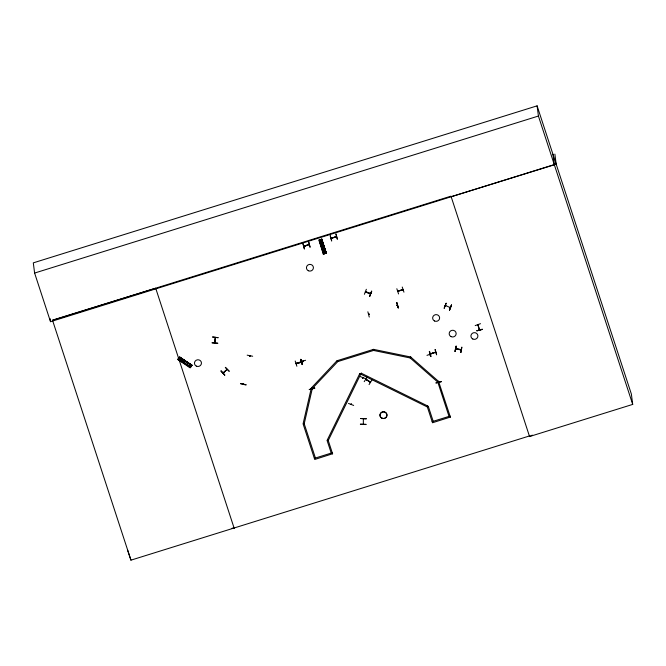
<?xml version="1.0" encoding="UTF-8"?>
<svg xmlns="http://www.w3.org/2000/svg" width="666" height="666" viewBox="0 0 666 666"><rect width="100%" height="100%" fill="white"/><g stroke="black" fill="none" stroke-linecap="round" stroke-linejoin="round"><path stroke-width="1" d="M217.749 343.14L212.138 342.615M243.273 384.041L243.298 383.458M249.991 355.611L249.875 356.343L249.8 355.569M360.381 424.35L366.009 424.542M363.353 423.901L363.345 418.589M366.275 418.839L360.647 418.531L366.275 418.756M212.121 342.982L217.732 343.365M212.645 337.013L218.232 337.704L212.645 336.996M215.068 342.649L215.301 337.396L214.785 342.632M214.835 342.399L215.459 337.995M246.087 384.732L240.601 383.466M303.013 360.98L302.997 361.755L302.839 361.097M477.897 325.133L477.797 324.808M246.029 384.973L240.551 383.799M304.029 246.47L304.495 246.187M309.282 244.805L308.691 244.763M331.56 237.92L331.71 238.087M336.463 236.447L336.538 236.78M348.493 403.438L353.663 405.436M397.76 291.042L397.793 291.483L398.21 290.959C411.48 287.046 394.605 292.174 398.16 291.1M435.805 352.381L435.606 352.006M454.895 351.423L456.035 346.095L455.203 351.481M455.178 351.398L456.235 346.137M460.805 349.625L460.789 349.45M460.722 352.497L461.838 347.094L461.022 352.547M368.698 314.31L369.347 314.335L369.147 313.961M397.427 305.203L396.853 305.536L397.502 305.528M351.248 403.871L351.232 404.478L351.232 403.921M362.845 377.489L362.629 378.08M315.426 458.017L304.212 423.784L303.147 423.559L311.297 388.103M332.609 453.762L314.727 459.473L303.163 424.109L304.212 423.784L312.362 388.32M311.313 388.228L312.379 388.445L337.762 361.605L373.559 350.449L373.776 349.292M449.017 416.383L437.795 382.151L410.173 357.967L410.398 356.81M247.178 355.161L252.672 356.235M249.825 355.719L249.692 356.252L250.016 355.835M243.49 384.074L243.581 383.608M364.385 294.297L366.35 289.277M365.909 292.133L370.138 293.714L370.238 293.281M369.663 296.278L371.678 291.125L369.68 296.212M369.738 296.295L371.678 291.2M444.197 308.275L446.195 303.113L444.172 308.183M450.274 307.575L445.346 305.486M445.179 305.869L445.804 305.752M445.712 305.619L445.721 305.794M451.465 305.003L449.45 310.165L451.531 305.103M451.49 305.02L449.517 310.181M304.404 246.353L308.699 244.572M402.514 289.768L403.096 289.635M403.047 289.827L397.852 291.3M223.118 373.102L223.468 372.652M296.603 363.611L300.915 362.279M301.248 361.771L301.432 361.971M397.319 305.336L396.953 305.469M360.373 376.623L365.559 378.654M362.845 378.255L363.028 377.788M363.012 377.764L362.595 378.088M361.263 373.077L328.621 439.735L327.63 439.285L359.765 373.576M191.958 365.418L190.21 367.873L177.764 359.523L179.654 356.959L192.091 365.326L179.395 357.309L192.099 365.309M178.33 358.758L190.759 367.132L178.197 358.857M179.329 357.409L191.758 365.784L179.204 357.509M221.062 371.079L224.792 375.116L221.095 370.97M359.782 373.701L427.281 406.959L427.772 405.894M190.468 367.524L177.98 359.24M179.645 356.976L191.95 365.476M364.202 381.676L367.216 377.014M369.946 381.884L365.817 379.312M369.971 382.059L370.463 381.901M479.262 329.479L479.637 329.645M180.777 357.917L179.146 360.098M180.003 360.714L181.618 358.433M181.26 361.563L182.884 359.332M184.007 360.081L182.384 362.254M185.273 360.93L183.641 363.103M189.069 366.791L190.692 364.568M222.927 372.977L227.131 369.43M223.41 372.86L227.106 369.414L223.052 373.118M312.379 388.445L311.571 387.737L336.938 360.772M373.21 349.317L373.559 350.449L410.173 357.967L410.897 357.059M437.778 382.018L438.536 381.368L410.914 357.184M224.758 375.058L221.062 371.004M429.57 354.57L429.928 354.986M336.505 236.846L331.094 238.12M225.341 367.382L229.279 371.328L225.366 367.366M370.704 293.623L365.559 291.6M449.908 307.326L450.424 307.492M323.301 254.071L318.856 240.068L321.761 239.152L326.365 253.163L323.268 254.079M323.851 253.904L319.38 239.918L319.805 239.785L324.2 253.804L319.797 239.793M321.07 239.427L325.849 253.321L325.433 253.438L321.095 239.419M326.34 253.18L321.553 239.277L321.961 239.161M324.209 253.796L323.468 253.954M365.384 291.941L370.496 293.664M369.247 314.369L368.773 314.077M301.348 362.179L296.095 363.778L296.095 363.336M127.464 549.75L130.952 560.156L529.37 435.98L529.562 436.546L532.3 435.114M302.963 243.823L304.429 249.059L303.038 243.806M330.228 235.797L331.685 241.034L330.261 235.772M396.836 288.719L398.559 293.947M429.279 351.44L430.96 356.61L429.57 351.357M367.865 311.805L369.264 317.066M295.196 361.005L296.87 366.25M323.476 253.979L319.239 239.968M321.237 239.31L325.791 253.338L321.437 239.319M326.14 253.197L321.761 239.152L326.19 253.18M365.659 379.337L370.313 382.134M529.487 436.563L632.7 404.404L631.376 394.089L537.104 105.844L33.3 262.862L34.607 273.06L50.508 321.686L554.295 164.585L552.98 154.279M34.607 273.06L538.411 116.042L537.104 105.844M308.699 242.033L310.09 247.286L308.708 242.041M335.972 234.016L337.354 239.269L335.964 234.016M303.887 246.129L309.199 244.472M331.76 238.162L335.93 236.855M402.231 287.029L403.946 292.174M336.954 360.897L337.762 361.605L337.437 360.606L373.226 349.45M435.015 349.65L436.621 354.836L435.239 349.592M431.027 353.738L435.198 352.431M437.795 382.151L438.827 381.693M450.391 417.058L432.509 422.76L427.339 406.943L428.363 406.493M331.235 453.088L327.006 440.234L328.038 439.776M52.481 320.146L155.686 288.195L234.274 528.571M451.157 196.728L556.177 164.219L554.878 154.104M396.944 302.764L398.301 308.025L396.953 302.772M305.611 360.281L300.224 361.863M300.841 362.196L296.603 363.286M302.247 364.61L300.899 359.349L302.239 364.527M480.494 323.684L475.199 325.599M477.963 325.333L477.963 324.608M479.445 329.345L479.445 329.978L477.813 324.866M482.317 329.395L476.848 330.769L482.317 329.412M482.251 329.187L476.864 330.802M314.735 388.203L309.265 389.577L314.743 388.22M309.274 389.593L314.635 387.853M432.267 353.455L426.973 355.369M438.578 381.435L438.553 381.968M435.98 382.875L441.466 381.61L436.005 382.992M320.662 245.013L323.343 244.156M321.104 246.437L323.801 245.629M323.018 252.539L325.716 251.723M396.686 302.83L398.293 307.942M300.599 359.357L302.322 364.577M300.874 359.349L302.539 364.51M232.059 528.238L234.091 528.013M331.218 238.478L331.193 238.037M303.954 246.503L303.929 246.062M301.265 361.913L295.995 363.428M296.561 363.411L296.47 363.228M456.235 349.034L456.268 348.618M461.122 349.783L461.172 349.517M360.398 424.1L366.017 424.292M461.13 349.966L455.744 348.909M370.512 293.814L370.596 293.415M456.343 348.917L460.631 349.708M477.98 324.75L479.612 329.861M429.92 355.036L429.845 354.603M303.03 361.13L303.213 361.43M311.871 388.153L312.054 388.453M373.793 349.417L410.414 356.934M361.28 373.21L427.788 406.027M371.994 379.928L369.072 384.573M370.496 382.101L365.767 379.179M365.401 291.991L365.434 291.616M311.805 388.686L311.663 388.336M538.411 116.042L632.7 404.404M529.562 436.546L450.974 196.162L52.547 320.338L130.952 560.156M450.407 417.182L438.519 381.235M398.268 290.984L398.135 290.925M428.38 406.618L433.208 421.303M331.227 238.436L336.338 236.43M303.962 246.462L309.074 244.455M328.055 439.91L332.625 453.896M319.588 239.793L324.026 253.821M461.28 349.592L455.885 348.543M445.213 305.503L445.254 305.919M450.058 416.059L432.159 421.636M435.231 352.123L435.214 352.539M438.511 381.926L438.811 382.068M430.461 353.613L430.419 353.679M402.905 289.435L403.022 289.868M402.539 289.552L402.647 289.985M365.925 291.733L365.825 291.991M335.964 236.547L335.947 236.963M322.943 242.89L320.254 243.698M322.494 241.467L319.805 242.282M322.202 240.518L319.505 241.333M332.284 452.763L314.385 458.341M50.108 318.623L50.508 321.686M430.452 353.804L435.755 352.172L430.444 353.829M434.515 320.979A3.497 3.363 -7.3 0 0 439.627 317.807A3.497 3.363 -7.3 0 0 434.257 315.16A3.497 3.363 -7.3 0 0 434.515 320.979M196.345 366.125A3.497 3.363 -7.3 0 0 201.457 362.945A3.497 3.363 -7.3 0 0 196.087 360.298A3.497 3.363 -7.3 0 0 196.345 366.125M381.843 418.198A3.497 3.363 -7.3 0 0 386.954 415.018A3.497 3.363 -7.3 0 0 381.593 412.371A3.497 3.363 -7.3 0 0 381.843 418.198M381.843 418.131A3.497 3.363 -7.3 0 0 386.946 414.96A3.497 3.363 -7.3 0 0 381.585 412.312A3.497 3.363 -7.3 0 0 381.843 418.131M308.308 270.737A3.497 3.363 -7.3 0 0 313.42 267.565A3.497 3.363 -7.3 0 0 308.05 264.918A3.497 3.363 -7.3 0 0 308.308 270.737M451.048 336.621A3.497 3.363 -7.3 0 0 456.16 333.45A3.497 3.363 -7.3 0 0 450.79 330.802A3.497 3.363 -7.3 0 0 451.048 336.621M472.793 339.011A3.497 3.363 -7.3 0 0 477.905 335.83A3.497 3.363 -7.3 0 0 472.535 333.183A3.497 3.363 -7.3 0 0 472.793 339.011"/></g></svg>
